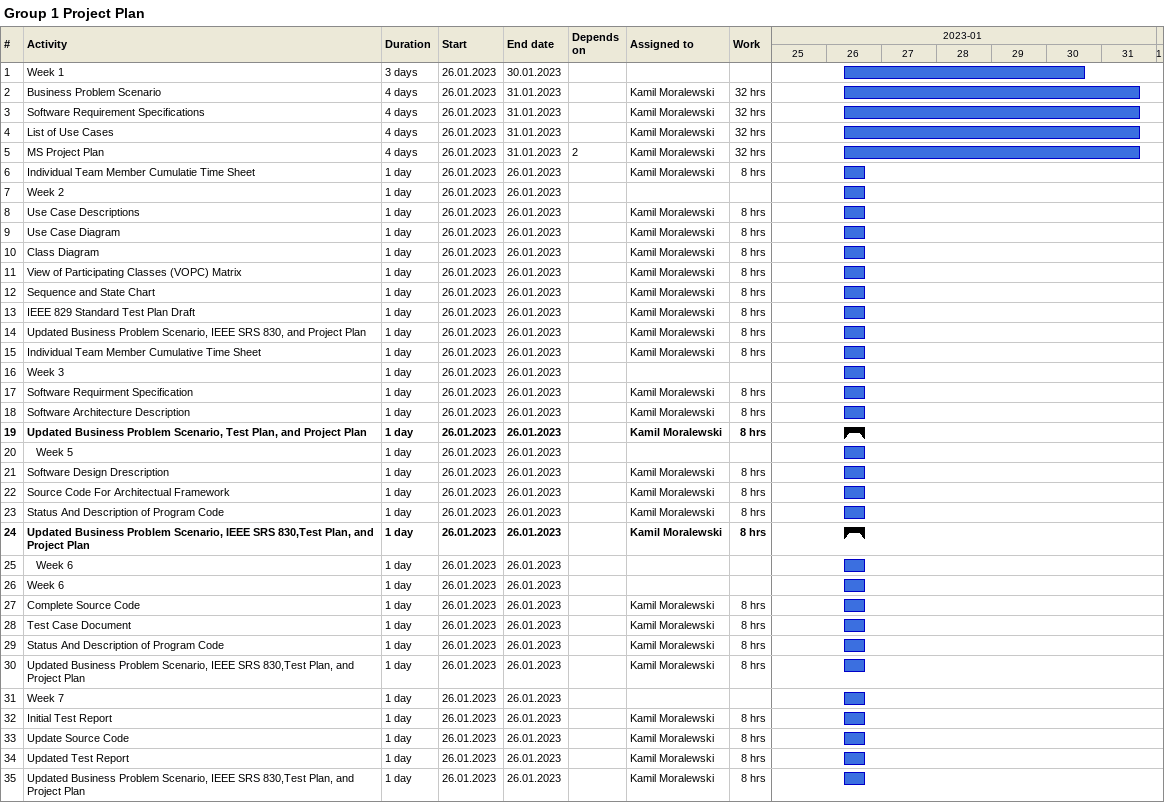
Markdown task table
Group 1 Project Plan

| ID | Level | Task | Duration | Start | Finish | Predecessors | Resources | Work (h) |
|---|---|---|---|---|---|---|---|---|
| 1 | 1 | Week 1 | 3d | 2023-01-26 | 2023-01-30 |  |  |  |
| 2 | 1 | Business Problem Scenario | 4d | 2023-01-26 | 2023-01-31 |  | Kamil Moralewski | 32 |
| 3 | 1 | Software Requirement Specifications | 4d | 2023-01-26 | 2023-01-31 |  | Kamil Moralewski | 32 |
| 4 | 1 | List of Use Cases | 4d | 2023-01-26 | 2023-01-31 |  | Kamil Moralewski | 32 |
| 5 | 1 | MS Project Plan | 4d | 2023-01-26 | 2023-01-31 | 2 | Kamil Moralewski | 32 |
| 6 | 1 | Individual Team Member Cumulatie Time Sheet | 1d | 2023-01-26 | 2023-01-26 |  | Kamil Moralewski | 8 |
| 7 | 1 | Week 2 | 1d | 2023-01-26 | 2023-01-26 |  |  |  |
| 8 | 1 | Use Case Descriptions | 1d | 2023-01-26 | 2023-01-26 |  | Kamil Moralewski | 8 |
| 9 | 1 | Use Case Diagram | 1d | 2023-01-26 | 2023-01-26 |  | Kamil Moralewski | 8 |
| 10 | 1 | Class Diagram | 1d | 2023-01-26 | 2023-01-26 |  | Kamil Moralewski | 8 |
| 11 | 1 | View of Participating Classes (VOPC) Matrix | 1d | 2023-01-26 | 2023-01-26 |  | Kamil Moralewski | 8 |
| 12 | 1 | Sequence and State Chart | 1d | 2023-01-26 | 2023-01-26 |  | Kamil Moralewski | 8 |
| 13 | 1 | IEEE 829 Standard Test Plan Draft | 1d | 2023-01-26 | 2023-01-26 |  | Kamil Moralewski | 8 |
| 14 | 1 | Updated Business Problem Scenario, IEEE SRS 830, and Project Plan | 1d | 2023-01-26 | 2023-01-26 |  | Kamil Moralewski | 8 |
| 15 | 1 | Individual Team Member Cumulative Time Sheet | 1d | 2023-01-26 | 2023-01-26 |  | Kamil Moralewski | 8 |
| 16 | 1 | Week 3 | 1d | 2023-01-26 | 2023-01-26 |  |  |  |
| 17 | 1 | Software Requirment Specification | 1d | 2023-01-26 | 2023-01-26 |  | Kamil Moralewski | 8 |
| 18 | 1 | Software Architecture Description | 1d | 2023-01-26 | 2023-01-26 |  | Kamil Moralewski | 8 |
| 19 | 1 | **Updated Business Problem Scenario, Test Plan, and Project Plan** | 1d | 2023-01-26 | 2023-01-26 |  | Kamil Moralewski | 8 |
| 20 | 2 | Week 5 | 1d | 2023-01-26 | 2023-01-26 |  |  |  |
| 21 | 1 | Software Design Drescription | 1d | 2023-01-26 | 2023-01-26 |  | Kamil Moralewski | 8 |
| 22 | 1 | Source Code For Architectual Framework | 1d | 2023-01-26 | 2023-01-26 |  | Kamil Moralewski | 8 |
| 23 | 1 | Status And Description of Program Code | 1d | 2023-01-26 | 2023-01-26 |  | Kamil Moralewski | 8 |
| 24 | 1 | **Updated Business Problem Scenario, IEEE SRS 830,Test Plan, and Project Plan** | 1d | 2023-01-26 | 2023-01-26 |  | Kamil Moralewski | 8 |
| 25 | 2 | Week 6 | 1d | 2023-01-26 | 2023-01-26 |  |  |  |
| 26 | 1 | Week 6 | 1d | 2023-01-26 | 2023-01-26 |  |  |  |
| 27 | 1 | Complete Source Code | 1d | 2023-01-26 | 2023-01-26 |  | Kamil Moralewski | 8 |
| 28 | 1 | Test Case Document | 1d | 2023-01-26 | 2023-01-26 |  | Kamil Moralewski | 8 |
| 29 | 1 | Status And Description of Program Code | 1d | 2023-01-26 | 2023-01-26 |  | Kamil Moralewski | 8 |
| 30 | 1 | Updated Business Problem Scenario, IEEE SRS 830,Test Plan, and Project Plan | 1d | 2023-01-26 | 2023-01-26 |  | Kamil Moralewski | 8 |
| 31 | 1 | Week 7 | 1d | 2023-01-26 | 2023-01-26 |  |  |  |
| 32 | 1 | Initial Test Report | 1d | 2023-01-26 | 2023-01-26 |  | Kamil Moralewski | 8 |
| 33 | 1 | Update Source Code | 1d | 2023-01-26 | 2023-01-26 |  | Kamil Moralewski | 8 |
| 34 | 1 | Updated Test Report | 1d | 2023-01-26 | 2023-01-26 |  | Kamil Moralewski | 8 |
| 35 | 1 | Updated Business Problem Scenario, IEEE SRS 830,Test Plan, and Project Plan | 1d | 2023-01-26 | 2023-01-26 |  | Kamil Moralewski | 8 |
